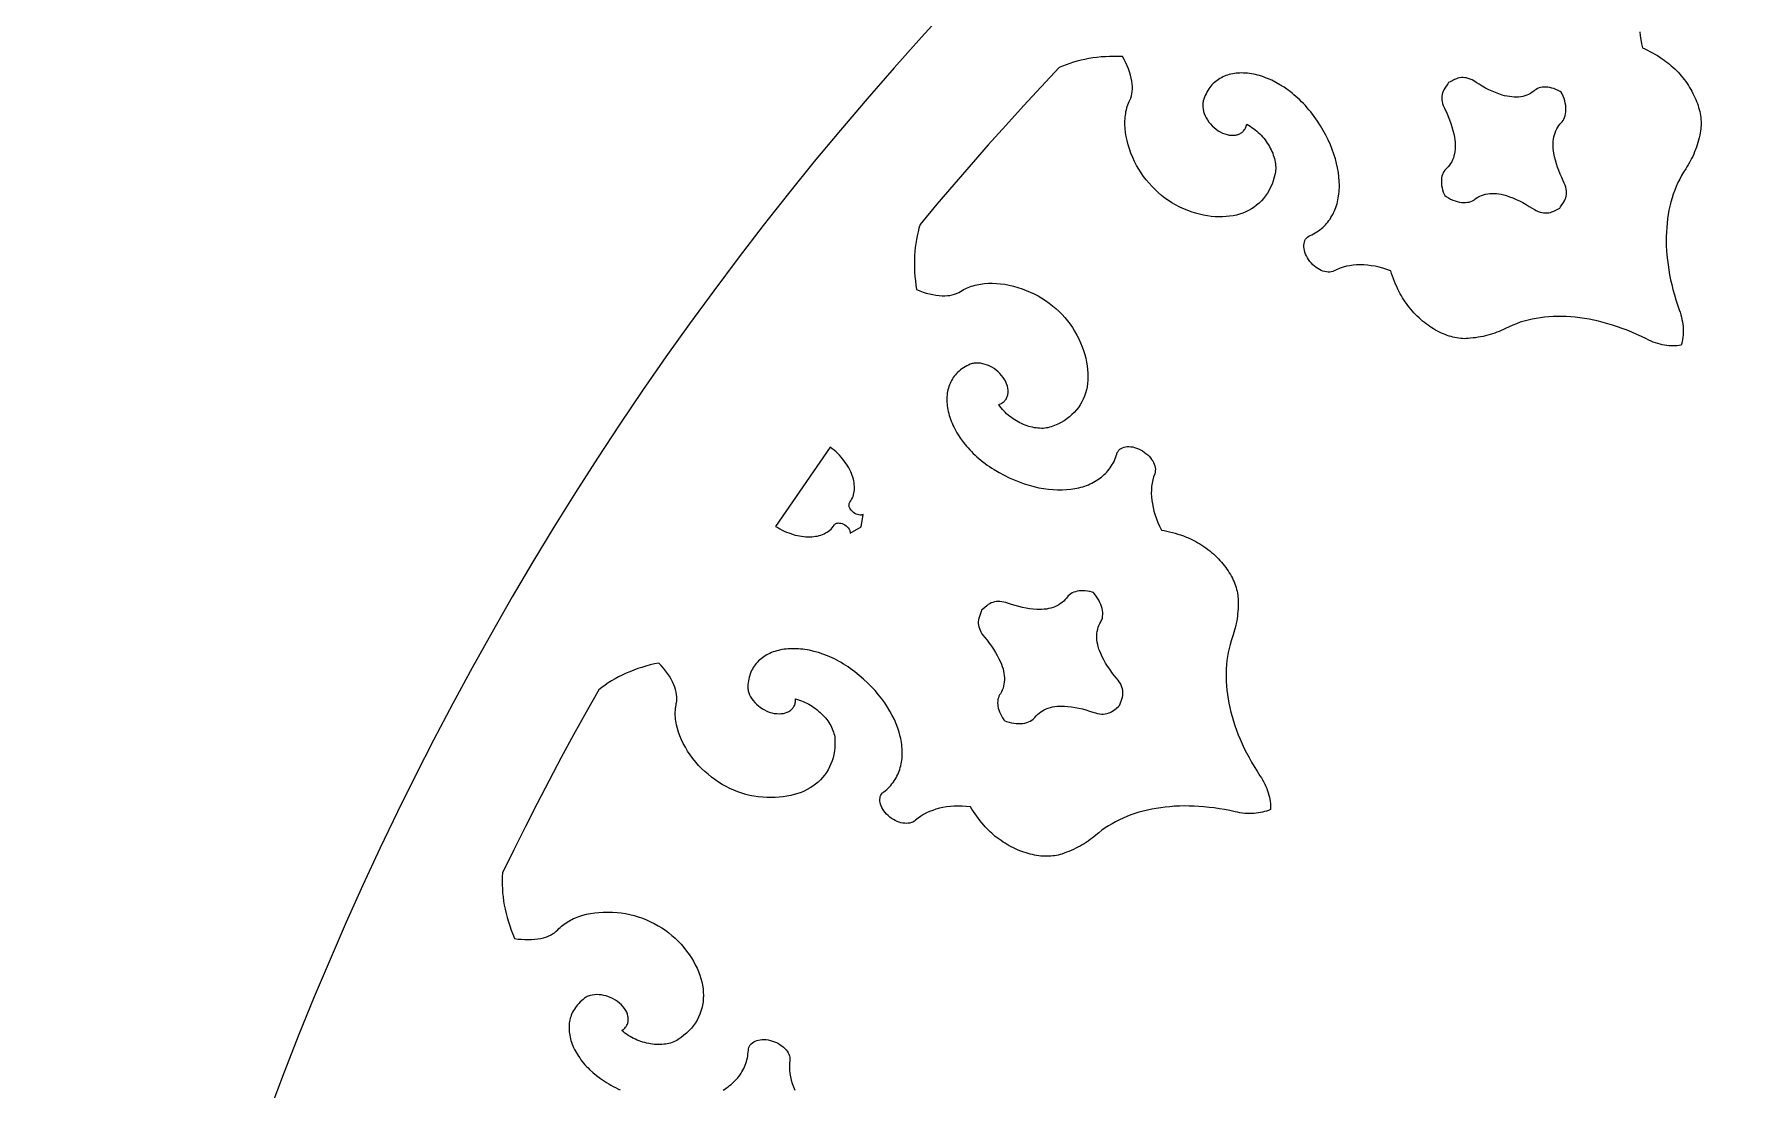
# Model space of a CAD drawing. Extents: x -570 to 570, y -570 to 570.
# Drawn here: x -440.5 to -216, y 155 to 293.7 of the extents above; entities that cross this region are included whole.
import ezdxf

# ---------------------------------------------------------------- set-up
doc = ezdxf.new("R2010")
doc.units = 0
doc.header["$MEASUREMENT"] = 0
doc.layers.add('BITMAP_LAYER', color=18, linetype='CONTINUOUS')

msp = doc.modelspace()

# ---------------------------------------------------------------- linework, layer by layer
at = {"layer": 'BITMAP_LAYER'}
for points in [[(0, 570, 0.414214), (-570, 0, 0.414214), (0, -570, 0.414214), (570, 0, 0.414214)], [(-437, 0, 0.414214), (0, -437, 0.414214), (437, 0, 0.414214), (0, 437, 0.414214)]]:
    msp.add_lwpolyline(points, format="xyb", close=True, dxfattribs=at)
for points in [[(-229.55, 294.01), (-229.5, 293.49), (-229.43, 292.97), (-229.33, 292.43), (-229.21, 291.9), (-228.88, 291.75), (-228.55, 291.59), (-228.22, 291.42), (-227.89, 291.24), (-227.57, 291.06), (-227.24, 290.87), (-226.92, 290.67), (-226.6, 290.46), (-226.36, 290.29), (-226.11, 290.11), (-225.88, 289.93), (-225.64, 289.74), (-225.41, 289.54), (-225.19, 289.34), (-224.96, 289.13), (-224.75, 288.91), (-224.52, 288.68), (-224.31, 288.45), (-224.1, 288.21), (-223.9, 287.96), (-223.71, 287.72), (-223.52, 287.47), (-223.34, 287.21), (-223.17, 286.96), (-223.01, 286.7), (-222.85, 286.44), (-222.71, 286.18), (-222.57, 285.91), (-222.43, 285.65), (-222.31, 285.38), (-222.19, 285.11), (-222.09, 284.85), (-221.99, 284.58), (-221.9, 284.31), (-221.82, 284.05), (-221.75, 283.78), (-221.68, 283.51), (-221.63, 283.25), (-221.58, 282.99), (-221.55, 282.73), (-221.52, 282.47), (-221.5, 282.21), (-221.5, 281.96), (-221.5, 281.71), (-221.51, 281.46), (-221.53, 281.21), (-221.56, 280.97), (-221.61, 280.74), (-221.68, 280.41), (-221.75, 280.08), (-221.83, 279.76), (-221.92, 279.45), (-222.02, 279.13), (-222.12, 278.83), (-222.23, 278.52), (-222.35, 278.22), (-222.47, 277.93), (-222.6, 277.64), (-222.74, 277.36), (-222.88, 277.08), (-223.03, 276.81), (-223.18, 276.54), (-223.35, 276.28), (-223.51, 276.02), (-223.8, 275.58), (-224.06, 275.13), (-224.31, 274.66), (-224.54, 274.19), (-224.76, 273.7), (-224.96, 273.2), (-225.15, 272.69), (-225.31, 272.17), (-225.46, 271.64), (-225.6, 271.11), (-225.72, 270.56), (-225.82, 270), (-225.9, 269.44), (-225.97, 268.86), (-226.02, 268.28), (-226.06, 267.69), (-226.08, 267.09), (-226.08, 266.49), (-226.07, 265.88), (-226.04, 265.26), (-225.99, 264.64), (-225.93, 264.01), (-225.84, 263.38), (-225.75, 262.74), (-225.63, 262.09), (-225.5, 261.44), (-225.36, 260.79), (-225.19, 260.13), (-225.01, 259.47), (-224.81, 258.81), (-224.6, 258.14), (-224.37, 257.47), (-224.26, 257.16), (-224.16, 256.84), (-224.08, 256.53), (-224.01, 256.22), (-223.95, 255.91), (-223.9, 255.61), (-223.87, 255.31), (-223.85, 255.01), (-223.84, 254.72), (-223.84, 254.43), (-223.85, 254.15), (-223.88, 253.87), (-223.92, 253.6), (-223.97, 253.34), (-224.03, 253.08), (-224.1, 252.83), (-224.36, 252.78), (-224.63, 252.75), (-224.9, 252.73), (-225.17, 252.73), (-225.45, 252.73), (-225.73, 252.75), (-226.02, 252.79), (-226.31, 252.83), (-226.6, 252.89), (-226.89, 252.96), (-227.19, 253.05), (-227.48, 253.14), (-227.78, 253.25), (-228.08, 253.37), (-228.38, 253.5), (-228.68, 253.65), (-229.32, 253.96), (-229.96, 254.25), (-230.59, 254.53), (-231.23, 254.79), (-231.86, 255.03), (-232.49, 255.25), (-233.12, 255.46), (-233.74, 255.65), (-234.37, 255.83), (-234.99, 255.98), (-235.61, 256.12), (-236.22, 256.24), (-236.83, 256.35), (-237.43, 256.44), (-238.03, 256.51), (-238.63, 256.56), (-239.22, 256.6), (-239.8, 256.61), (-240.38, 256.61), (-240.95, 256.6), (-241.51, 256.56), (-242.07, 256.51), (-242.62, 256.44), (-243.17, 256.36), (-243.7, 256.25), (-244.23, 256.13), (-244.75, 255.99), (-245.26, 255.84), (-245.76, 255.66), (-246.25, 255.47), (-246.73, 255.26), (-247.2, 255.03), (-247.48, 254.9), (-247.76, 254.77), (-248.04, 254.65), (-248.33, 254.53), (-248.62, 254.43), (-248.92, 254.33), (-249.22, 254.23), (-249.53, 254.15), (-249.84, 254.07), (-250.15, 253.99), (-250.47, 253.93), (-250.79, 253.87), (-251.12, 253.82), (-251.45, 253.78), (-251.78, 253.74), (-252.11, 253.71), (-252.35, 253.7), (-252.6, 253.69), (-252.84, 253.7), (-253.09, 253.72), (-253.34, 253.75), (-253.59, 253.79), (-253.84, 253.83), (-254.1, 253.89), (-254.35, 253.96), (-254.61, 254.04), (-254.86, 254.12), (-255.12, 254.22), (-255.37, 254.32), (-255.63, 254.43), (-255.88, 254.55), (-256.14, 254.68), (-256.39, 254.82), (-256.64, 254.97), (-256.89, 255.12), (-257.14, 255.29), (-257.38, 255.46), (-257.62, 255.63), (-257.86, 255.82), (-258.1, 256.01), (-258.33, 256.21), (-258.56, 256.42), (-258.79, 256.64), (-259.01, 256.86), (-259.23, 257.09), (-259.44, 257.32), (-259.65, 257.56), (-259.85, 257.81), (-260.04, 258.05), (-260.22, 258.3), (-260.4, 258.55), (-260.56, 258.8), (-260.72, 259.06), (-260.88, 259.32), (-261.02, 259.58), (-261.16, 259.84), (-261.33, 260.18), (-261.49, 260.53), (-261.64, 260.87), (-261.79, 261.22), (-261.92, 261.56), (-262.05, 261.91), (-262.17, 262.25), (-262.28, 262.6), (-262.8, 262.79), (-263.31, 262.95), (-263.82, 263.08), (-264.33, 263.2), (-264.83, 263.28), (-265.32, 263.34), (-265.81, 263.38), (-266.29, 263.39), (-266.76, 263.38), (-267.21, 263.34), (-267.66, 263.28), (-268.1, 263.2), (-268.52, 263.09), (-268.93, 262.95), (-269.33, 262.79), (-269.72, 262.6), (-269.9, 262.52), (-270.1, 262.47), (-270.3, 262.44), (-270.52, 262.44), (-270.74, 262.46), (-270.96, 262.5), (-271.19, 262.57), (-271.42, 262.66), (-271.65, 262.77), (-271.87, 262.9), (-272.09, 263.05), (-272.31, 263.22), (-272.52, 263.41), (-272.71, 263.61), (-272.9, 263.83), (-273.07, 264.07), (-273.23, 264.31), (-273.36, 264.56), (-273.47, 264.8), (-273.56, 265.05), (-273.63, 265.29), (-273.67, 265.53), (-273.69, 265.75), (-273.69, 265.97), (-273.66, 266.18), (-273.62, 266.38), (-273.55, 266.57), (-273.46, 266.74), (-273.35, 266.89), (-273.21, 267.02), (-273.06, 267.14), (-272.97, 267.19), (-272.88, 267.23), (-272.65, 267.34), (-272.42, 267.46), (-272.2, 267.58), (-271.98, 267.71), (-271.78, 267.85), (-271.58, 267.99), (-271.39, 268.15), (-271.2, 268.31), (-271.03, 268.47), (-270.86, 268.64), (-270.7, 268.82), (-270.54, 269.01), (-270.4, 269.2), (-270.26, 269.4), (-270.13, 269.6), (-270, 269.81), (-269.89, 270.02), (-269.78, 270.24), (-269.68, 270.47), (-269.58, 270.7), (-269.49, 270.93), (-269.41, 271.17), (-269.34, 271.41), (-269.28, 271.66), (-269.22, 271.92), (-269.17, 272.17), (-269.13, 272.43), (-269.09, 272.7), (-269.07, 272.97), (-269.05, 273.24), (-269.03, 273.51), (-269.03, 273.79), (-269.04, 274.36), (-269.08, 274.93), (-269.15, 275.52), (-269.26, 276.11), (-269.39, 276.72), (-269.55, 277.32), (-269.74, 277.94), (-269.96, 278.55), (-270.21, 279.17), (-270.49, 279.79), (-270.8, 280.41), (-271.14, 281.03), (-271.51, 281.65), (-271.91, 282.26), (-272.34, 282.87), (-272.8, 283.47), (-273.03, 283.75), (-273.26, 284.03), (-273.5, 284.3), (-273.74, 284.56), (-273.99, 284.81), (-274.24, 285.05), (-274.49, 285.29), (-274.74, 285.52), (-275, 285.74), (-275.25, 285.95), (-275.51, 286.15), (-275.78, 286.35), (-276.3, 286.72), (-276.84, 287.05), (-277.38, 287.36), (-277.92, 287.63), (-278.46, 287.86), (-278.73, 287.97), (-278.99, 288.07), (-279.26, 288.16), (-279.53, 288.24), (-279.8, 288.31), (-280.06, 288.37), (-280.32, 288.43), (-280.58, 288.48), (-280.84, 288.52), (-281.1, 288.55), (-281.35, 288.57), (-281.61, 288.58), (-281.85, 288.59), (-282.1, 288.58), (-282.34, 288.57), (-282.58, 288.55), (-282.82, 288.52), (-283.05, 288.48), (-283.28, 288.44), (-283.5, 288.38), (-283.72, 288.32), (-283.93, 288.24), (-284.14, 288.16), (-284.35, 288.07), (-284.54, 287.97), (-284.74, 287.86), (-284.92, 287.75), (-285.11, 287.62), (-285.28, 287.49), (-285.45, 287.34), (-285.61, 287.19), (-285.77, 287.03), (-285.92, 286.86), (-286.06, 286.68), (-286.19, 286.49), (-286.32, 286.29), (-286.44, 286.09), (-286.55, 285.87), (-286.65, 285.65), (-286.75, 285.41), (-286.83, 285.17), (-286.91, 284.92), (-286.94, 284.79), (-286.97, 284.66), (-286.98, 284.53), (-286.99, 284.39), (-286.98, 284.12), (-286.94, 283.84), (-286.88, 283.55), (-286.79, 283.26), (-286.67, 282.98), (-286.53, 282.7), (-286.36, 282.42), (-286.18, 282.15), (-285.97, 281.89), (-285.74, 281.65), (-285.5, 281.42), (-285.24, 281.21), (-284.97, 281.01), (-284.68, 280.84), (-284.37, 280.69), (-284.07, 280.58), (-283.78, 280.49), (-283.49, 280.43), (-283.21, 280.4), (-282.94, 280.4), (-282.68, 280.42), (-282.56, 280.45), (-282.44, 280.48), (-282.33, 280.52), (-282.22, 280.56), (-282.11, 280.61), (-282.01, 280.67), (-281.91, 280.73), (-281.82, 280.8), (-281.73, 280.88), (-281.65, 280.96), (-281.57, 281.05), (-281.5, 281.15), (-281.43, 281.25), (-281.37, 281.36), (-281.32, 281.48), (-281.27, 281.6), (-281.23, 281.72), (-281.2, 281.86), (-280.97, 281.73), (-280.74, 281.59), (-280.52, 281.44), (-280.31, 281.29), (-280.1, 281.12), (-279.89, 280.95), (-279.69, 280.78), (-279.5, 280.59), (-279.32, 280.4), (-279.14, 280.21), (-278.97, 280.01), (-278.8, 279.8), (-278.65, 279.59), (-278.5, 279.38), (-278.36, 279.16), (-278.23, 278.94), (-278.11, 278.72), (-277.99, 278.49), (-277.89, 278.26), (-277.79, 278.04), (-277.71, 277.81), (-277.63, 277.58), (-277.56, 277.35), (-277.51, 277.12), (-277.46, 276.89), (-277.43, 276.67), (-277.41, 276.44), (-277.4, 276.22), (-277.4, 276), (-277.41, 275.79), (-277.43, 275.57), (-277.47, 275.37), (-277.59, 274.89), (-277.72, 274.44), (-277.88, 274), (-278.06, 273.58), (-278.27, 273.19), (-278.49, 272.81), (-278.73, 272.45), (-279, 272.12), (-279.28, 271.8), (-279.58, 271.51), (-279.9, 271.23), (-280.23, 270.98), (-280.58, 270.75), (-280.95, 270.54), (-281.33, 270.36), (-281.73, 270.19), (-282.14, 270.05), (-282.56, 269.93), (-283, 269.84), (-283.45, 269.77), (-283.91, 269.72), (-284.39, 269.69), (-284.87, 269.69), (-285.36, 269.71), (-285.86, 269.76), (-286.38, 269.83), (-286.89, 269.93), (-287.42, 270.05), (-287.95, 270.19), (-288.49, 270.37), (-289.04, 270.56), (-289.59, 270.79), (-290.08, 271.01), (-290.56, 271.26), (-291.03, 271.54), (-291.5, 271.84), (-291.95, 272.16), (-292.39, 272.51), (-292.82, 272.88), (-293.24, 273.27), (-293.64, 273.68), (-294.03, 274.1), (-294.4, 274.54), (-294.75, 275), (-295.07, 275.47), (-295.38, 275.95), (-295.67, 276.44), (-295.93, 276.95), (-296.19, 277.5), (-296.42, 278.06), (-296.62, 278.61), (-296.79, 279.16), (-296.93, 279.7), (-297.04, 280.24), (-297.13, 280.77), (-297.18, 281.3), (-297.21, 281.81), (-297.21, 282.31), (-297.19, 282.56), (-297.17, 282.8), (-297.15, 283.04), (-297.11, 283.28), (-297.07, 283.51), (-297.02, 283.74), (-296.96, 283.97), (-296.9, 284.19), (-296.83, 284.41), (-296.75, 284.62), (-296.66, 284.83), (-296.57, 285.03), (-296.45, 285.3), (-296.36, 285.57), (-296.29, 285.87), (-296.25, 286.17), (-296.22, 286.49), (-296.22, 286.82), (-296.24, 287.16), (-296.29, 287.5), (-296.37, 287.9), (-296.47, 288.31), (-296.59, 288.72), (-296.73, 289.12), (-296.9, 289.53), (-297.08, 289.94), (-297.29, 290.34), (-297.51, 290.74), (-298.09, 290.76), (-298.66, 290.77), (-299.23, 290.75), (-299.78, 290.73), (-300.34, 290.69), (-300.88, 290.63), (-301.41, 290.56), (-301.94, 290.48), (-302.46, 290.38), (-302.97, 290.26), (-303.48, 290.14), (-303.97, 290), (-304.46, 289.84), (-304.94, 289.67), (-305.41, 289.49), (-305.87, 289.29), (-308.22, 286.78), (-310.55, 284.26), (-312.87, 281.71), (-315.16, 279.15), (-317.43, 276.56), (-319.68, 273.96), (-321.92, 271.34), (-324.13, 268.7), (-324.27, 268.21), (-324.4, 267.72), (-324.51, 267.22), (-324.61, 266.71), (-324.7, 266.2), (-324.76, 265.68), (-324.82, 265.15), (-324.85, 264.62), (-324.88, 264.08), (-324.88, 263.53), (-324.87, 262.98), (-324.85, 262.43), (-324.81, 261.87), (-324.75, 261.3), (-324.68, 260.73), (-324.59, 260.15), (-324.16, 259.98), (-323.74, 259.82), (-323.31, 259.69), (-322.89, 259.57), (-322.46, 259.48), (-322.05, 259.41), (-321.63, 259.36), (-321.22, 259.33), (-320.87, 259.32), (-320.54, 259.34), (-320.21, 259.38), (-319.9, 259.44), (-319.6, 259.53), (-319.32, 259.63), (-319.05, 259.75), (-318.8, 259.9), (-318.61, 260.02), (-318.42, 260.13), (-318.21, 260.23), (-318.01, 260.33), (-317.8, 260.42), (-317.58, 260.51), (-317.36, 260.58), (-317.13, 260.65), (-316.9, 260.72), (-316.66, 260.77), (-316.42, 260.82), (-316.18, 260.86), (-315.68, 260.93), (-315.17, 260.96), (-314.64, 260.97), (-314.1, 260.95), (-313.56, 260.9), (-313, 260.83), (-312.43, 260.72), (-311.86, 260.59), (-311.28, 260.43), (-310.7, 260.24), (-310.17, 260.04), (-309.64, 259.82), (-309.13, 259.57), (-308.62, 259.3), (-308.13, 259.01), (-307.64, 258.7), (-307.18, 258.37), (-306.72, 258.02), (-306.29, 257.65), (-305.87, 257.27), (-305.47, 256.87), (-305.1, 256.46), (-304.74, 256.03), (-304.41, 255.59), (-304.1, 255.15), (-303.82, 254.69), (-303.53, 254.17), (-303.27, 253.65), (-303.03, 253.14), (-302.83, 252.63), (-302.64, 252.12), (-302.48, 251.61), (-302.35, 251.12), (-302.24, 250.62), (-302.16, 250.14), (-302.11, 249.66), (-302.07, 249.18), (-302.07, 248.72), (-302.08, 248.26), (-302.13, 247.82), (-302.19, 247.38), (-302.28, 246.96), (-302.4, 246.54), (-302.54, 246.14), (-302.7, 245.75), (-302.89, 245.38), (-303.1, 245.01), (-303.33, 244.66), (-303.59, 244.33), (-303.87, 244.01), (-304.17, 243.71), (-304.49, 243.43), (-304.84, 243.16), (-305.21, 242.91), (-305.6, 242.68), (-306.01, 242.47), (-306.45, 242.28), (-306.91, 242.11), (-307.11, 242.05), (-307.32, 242), (-307.53, 241.96), (-307.75, 241.93), (-307.97, 241.91), (-308.19, 241.91), (-308.42, 241.92), (-308.65, 241.93), (-308.89, 241.96), (-309.12, 242), (-309.36, 242.05), (-309.6, 242.1), (-309.83, 242.17), (-310.07, 242.25), (-310.31, 242.33), (-310.54, 242.43), (-310.78, 242.53), (-311.01, 242.65), (-311.24, 242.77), (-311.47, 242.9), (-311.69, 243.03), (-311.91, 243.18), (-312.13, 243.33), (-312.34, 243.49), (-312.55, 243.66), (-312.75, 243.84), (-312.94, 244.02), (-313.13, 244.21), (-313.31, 244.41), (-313.48, 244.61), (-313.64, 244.82), (-313.8, 245.03), (-313.67, 245.08), (-313.55, 245.13), (-313.44, 245.19), (-313.33, 245.26), (-313.23, 245.33), (-313.13, 245.41), (-313.05, 245.49), (-312.97, 245.58), (-312.89, 245.67), (-312.83, 245.76), (-312.77, 245.87), (-312.72, 245.97), (-312.67, 246.08), (-312.63, 246.19), (-312.6, 246.31), (-312.58, 246.43), (-312.56, 246.55), (-312.56, 246.67), (-312.56, 246.93), (-312.59, 247.2), (-312.66, 247.47), (-312.75, 247.75), (-312.87, 248.03), (-313.03, 248.32), (-313.21, 248.6), (-313.42, 248.87), (-313.64, 249.12), (-313.88, 249.35), (-314.14, 249.56), (-314.41, 249.76), (-314.69, 249.93), (-314.98, 250.08), (-315.27, 250.21), (-315.57, 250.32), (-315.87, 250.4), (-316.17, 250.46), (-316.46, 250.49), (-316.74, 250.49), (-317.02, 250.47), (-317.15, 250.44), (-317.28, 250.41), (-317.4, 250.37), (-317.53, 250.33), (-317.77, 250.22), (-318, 250.11), (-318.22, 249.98), (-318.43, 249.86), (-318.63, 249.72), (-318.82, 249.58), (-319, 249.43), (-319.17, 249.27), (-319.33, 249.11), (-319.48, 248.94), (-319.63, 248.77), (-319.76, 248.59), (-319.88, 248.4), (-319.99, 248.21), (-320.09, 248.01), (-320.19, 247.81), (-320.27, 247.61), (-320.35, 247.4), (-320.41, 247.19), (-320.47, 246.97), (-320.51, 246.75), (-320.55, 246.52), (-320.58, 246.3), (-320.6, 246.06), (-320.61, 245.83), (-320.61, 245.59), (-320.6, 245.35), (-320.58, 245.11), (-320.56, 244.87), (-320.52, 244.62), (-320.48, 244.37), (-320.43, 244.12), (-320.37, 243.87), (-320.3, 243.62), (-320.22, 243.36), (-320.13, 243.11), (-320.03, 242.85), (-319.93, 242.6), (-319.82, 242.34), (-319.7, 242.09), (-319.57, 241.83), (-319.43, 241.58), (-319.28, 241.33), (-319.13, 241.07), (-318.8, 240.57), (-318.43, 240.07), (-318.03, 239.58), (-317.82, 239.34), (-317.61, 239.1), (-317.38, 238.86), (-317.14, 238.63), (-316.9, 238.4), (-316.65, 238.17), (-316.4, 237.95), (-316.13, 237.73), (-315.86, 237.51), (-315.58, 237.3), (-315.29, 237.09), (-315, 236.89), (-314.7, 236.69), (-314.39, 236.49), (-313.74, 236.11), (-313.08, 235.76), (-312.42, 235.43), (-311.77, 235.14), (-311.11, 234.88), (-310.46, 234.64), (-309.81, 234.44), (-309.16, 234.27), (-308.53, 234.12), (-307.89, 234.01), (-307.27, 233.92), (-306.66, 233.86), (-306.05, 233.83), (-305.46, 233.83), (-304.89, 233.86), (-304.32, 233.92), (-304.05, 233.95), (-303.78, 234), (-303.51, 234.05), (-303.25, 234.11), (-302.99, 234.18), (-302.74, 234.25), (-302.49, 234.33), (-302.24, 234.42), (-302, 234.51), (-301.77, 234.62), (-301.54, 234.72), (-301.32, 234.84), (-301.1, 234.96), (-300.89, 235.09), (-300.69, 235.22), (-300.49, 235.36), (-300.3, 235.51), (-300.11, 235.67), (-299.93, 235.83), (-299.76, 236), (-299.59, 236.17), (-299.44, 236.35), (-299.29, 236.54), (-299.14, 236.74), (-299.01, 236.94), (-298.88, 237.15), (-298.76, 237.36), (-298.64, 237.58), (-298.54, 237.81), (-298.44, 238.04), (-298.36, 238.29), (-298.28, 238.53), (-298.21, 238.72), (-298.11, 238.89), (-297.99, 239.03), (-297.86, 239.16), (-297.7, 239.27), (-297.52, 239.36), (-297.33, 239.43), (-297.13, 239.48), (-296.91, 239.51), (-296.68, 239.52), (-296.44, 239.5), (-296.19, 239.47), (-295.94, 239.41), (-295.68, 239.33), (-295.42, 239.23), (-295.16, 239.11), (-294.9, 238.96), (-294.66, 238.8), (-294.44, 238.63), (-294.22, 238.45), (-294.03, 238.25), (-293.86, 238.05), (-293.7, 237.84), (-293.56, 237.63), (-293.45, 237.41), (-293.35, 237.2), (-293.28, 236.98), (-293.23, 236.76), (-293.21, 236.55), (-293.22, 236.34), (-293.24, 236.14), (-293.3, 235.95), (-293.44, 235.54), (-293.55, 235.13), (-293.64, 234.71), (-293.7, 234.27), (-293.73, 233.83), (-293.74, 233.37), (-293.72, 232.91), (-293.67, 232.45), (-293.6, 231.98), (-293.51, 231.5), (-293.39, 231.02), (-293.24, 230.53), (-293.07, 230.04), (-292.87, 229.55), (-292.65, 229.06), (-292.4, 228.56), (-292.05, 228.49), (-291.69, 228.42), (-291.33, 228.34), (-290.97, 228.24), (-290.61, 228.14), (-290.25, 228.03), (-289.89, 227.91), (-289.53, 227.79), (-289.25, 227.68), (-288.97, 227.57), (-288.7, 227.45), (-288.42, 227.32), (-288.15, 227.18), (-287.88, 227.04), (-287.62, 226.89), (-287.36, 226.73), (-287.09, 226.56), (-286.82, 226.38), (-286.56, 226.2), (-286.31, 226.01), (-286.06, 225.82), (-285.82, 225.62), (-285.59, 225.42), (-285.36, 225.21), (-285.14, 225), (-284.93, 224.78), (-284.72, 224.56), (-284.52, 224.34), (-284.33, 224.11), (-284.15, 223.89), (-283.97, 223.65), (-283.8, 223.42), (-283.64, 223.18), (-283.49, 222.95), (-283.35, 222.71), (-283.22, 222.47), (-283.09, 222.22), (-282.97, 221.98), (-282.87, 221.74), (-282.77, 221.49), (-282.68, 221.25), (-282.6, 221), (-282.54, 220.76), (-282.48, 220.51), (-282.43, 220.27), (-282.39, 220.03), (-282.37, 219.79), (-282.35, 219.55), (-282.34, 219.21), (-282.34, 218.87), (-282.34, 218.54), (-282.35, 218.21), (-282.37, 217.89), (-282.4, 217.57), (-282.43, 217.25), (-282.47, 216.93), (-282.52, 216.61), (-282.58, 216.3), (-282.64, 216), (-282.71, 215.69), (-282.79, 215.39), (-282.88, 215.09), (-282.97, 214.8), (-283.07, 214.51), (-283.24, 214.01), (-283.39, 213.51), (-283.52, 213), (-283.64, 212.48), (-283.73, 211.96), (-283.81, 211.43), (-283.86, 210.89), (-283.9, 210.34), (-283.92, 209.79), (-283.92, 209.24), (-283.91, 208.68), (-283.87, 208.11), (-283.82, 207.54), (-283.75, 206.97), (-283.66, 206.39), (-283.55, 205.81), (-283.43, 205.23), (-283.29, 204.64), (-283.13, 204.05), (-282.95, 203.46), (-282.76, 202.87), (-282.54, 202.27), (-282.31, 201.67), (-282.06, 201.08), (-281.8, 200.48), (-281.52, 199.88), (-281.22, 199.28), (-280.9, 198.68), (-280.57, 198.08), (-280.22, 197.49), (-279.85, 196.89), (-279.46, 196.29), (-279.28, 196.01), (-279.12, 195.73), (-278.96, 195.45), (-278.82, 195.16), (-278.69, 194.88), (-278.57, 194.6), (-278.46, 194.31), (-278.37, 194.03), (-278.29, 193.75), (-278.22, 193.47), (-278.17, 193.19), (-278.13, 192.92), (-278.1, 192.65), (-278.09, 192.38), (-278.08, 192.11), (-278.1, 191.85), (-278.34, 191.74), (-278.59, 191.65), (-278.85, 191.57), (-279.11, 191.5), (-279.38, 191.44), (-279.66, 191.39), (-279.95, 191.35), (-280.24, 191.33), (-280.53, 191.31), (-280.84, 191.31), (-281.14, 191.32), (-281.46, 191.34), (-281.77, 191.38), (-282.09, 191.42), (-282.41, 191.48), (-282.74, 191.55), (-283.43, 191.7), (-284.12, 191.83), (-284.8, 191.95), (-285.48, 192.05), (-286.15, 192.13), (-286.82, 192.2), (-287.48, 192.25), (-288.13, 192.28), (-288.78, 192.3), (-289.42, 192.31), (-290.05, 192.29), (-290.68, 192.27), (-291.29, 192.22), (-291.9, 192.16), (-292.5, 192.09), (-293.09, 192), (-293.67, 191.89), (-294.24, 191.77), (-294.8, 191.63), (-295.36, 191.48), (-295.9, 191.31), (-296.43, 191.13), (-296.94, 190.93), (-297.45, 190.72), (-297.94, 190.49), (-298.43, 190.24), (-298.9, 189.98), (-299.35, 189.71), (-299.8, 189.42), (-300.23, 189.12), (-300.65, 188.8), (-301.05, 188.46), (-301.29, 188.27), (-301.53, 188.08), (-301.77, 187.89), (-302.03, 187.71), (-302.29, 187.53), (-302.55, 187.36), (-302.82, 187.2), (-303.1, 187.04), (-303.38, 186.89), (-303.67, 186.75), (-303.96, 186.61), (-304.26, 186.47), (-304.56, 186.35), (-304.87, 186.23), (-305.19, 186.11), (-305.5, 186), (-305.73, 185.93), (-305.97, 185.87), (-306.21, 185.82), (-306.45, 185.78), (-306.7, 185.75), (-306.96, 185.72), (-307.21, 185.71), (-307.47, 185.7), (-307.74, 185.71), (-308, 185.72), (-308.27, 185.74), (-308.54, 185.78), (-308.81, 185.81), (-309.09, 185.86), (-309.36, 185.92), (-309.64, 185.99), (-309.92, 186.06), (-310.2, 186.14), (-310.48, 186.23), (-310.76, 186.33), (-311.04, 186.44), (-311.31, 186.55), (-311.59, 186.68), (-311.87, 186.81), (-312.14, 186.95), (-312.41, 187.09), (-312.69, 187.25), (-312.95, 187.41), (-313.22, 187.58), (-313.48, 187.76), (-313.74, 187.94), (-314, 188.13), (-314.24, 188.32), (-314.47, 188.52), (-314.7, 188.72), (-314.93, 188.92), (-315.14, 189.13), (-315.35, 189.35), (-315.56, 189.57), (-315.75, 189.79), (-316, 190.08), (-316.24, 190.38), (-316.47, 190.68), (-316.69, 190.98), (-316.91, 191.28), (-317.11, 191.59), (-317.31, 191.89), (-317.5, 192.2), (-318.05, 192.26), (-318.59, 192.29), (-319.12, 192.3), (-319.64, 192.29), (-320.14, 192.25), (-320.64, 192.2), (-321.12, 192.12), (-321.58, 192.01), (-322.04, 191.89), (-322.47, 191.74), (-322.89, 191.58), (-323.3, 191.39), (-323.68, 191.18), (-324.05, 190.95), (-324.4, 190.7), (-324.72, 190.43), (-324.88, 190.3), (-325.06, 190.2), (-325.25, 190.13), (-325.46, 190.07), (-325.68, 190.04), (-325.91, 190.03), (-326.15, 190.04), (-326.39, 190.07), (-326.64, 190.12), (-326.89, 190.2), (-327.14, 190.29), (-327.39, 190.4), (-327.63, 190.53), (-327.87, 190.68), (-328.11, 190.85), (-328.33, 191.04), (-328.54, 191.24), (-328.73, 191.45), (-328.9, 191.66), (-329.04, 191.88), (-329.16, 192.1), (-329.26, 192.32), (-329.33, 192.53), (-329.38, 192.75), (-329.41, 192.96), (-329.41, 193.16), (-329.39, 193.36), (-329.35, 193.54), (-329.27, 193.72), (-329.18, 193.88), (-329.05, 194.03), (-328.98, 194.1), (-328.9, 194.16), (-328.7, 194.32), (-328.51, 194.49), (-328.32, 194.66), (-328.15, 194.84), (-327.98, 195.02), (-327.82, 195.21), (-327.67, 195.41), (-327.53, 195.61), (-327.4, 195.81), (-327.28, 196.02), (-327.17, 196.23), (-327.06, 196.45), (-326.96, 196.67), (-326.88, 196.89), (-326.8, 197.12), (-326.73, 197.35), (-326.66, 197.59), (-326.61, 197.83), (-326.57, 198.07), (-326.53, 198.32), (-326.5, 198.56), (-326.48, 198.82), (-326.47, 199.07), (-326.47, 199.33), (-326.47, 199.59), (-326.48, 199.85), (-326.51, 200.11), (-326.53, 200.38), (-326.57, 200.64), (-326.62, 200.91), (-326.67, 201.18), (-326.73, 201.45), (-326.88, 202), (-327.06, 202.55), (-327.27, 203.1), (-327.51, 203.65), (-327.78, 204.21), (-328.08, 204.76), (-328.41, 205.31), (-328.78, 205.85), (-329.17, 206.39), (-329.59, 206.93), (-330.04, 207.46), (-330.52, 207.98), (-331.02, 208.49), (-331.56, 208.99), (-332.12, 209.47), (-332.71, 209.95), (-333, 210.17), (-333.3, 210.38), (-333.59, 210.58), (-333.89, 210.78), (-334.19, 210.96), (-334.48, 211.14), (-334.78, 211.31), (-335.08, 211.47), (-335.39, 211.62), (-335.69, 211.77), (-335.99, 211.9), (-336.29, 212.03), (-336.89, 212.26), (-337.49, 212.46), (-338.09, 212.62), (-338.67, 212.76), (-339.25, 212.86), (-339.54, 212.9), (-339.83, 212.93), (-340.11, 212.95), (-340.39, 212.96), (-340.66, 212.97), (-340.93, 212.97), (-341.2, 212.96), (-341.47, 212.95), (-341.73, 212.92), (-341.98, 212.89), (-342.24, 212.85), (-342.48, 212.8), (-342.73, 212.75), (-342.96, 212.69), (-343.2, 212.62), (-343.42, 212.54), (-343.65, 212.45), (-343.86, 212.36), (-344.07, 212.26), (-344.28, 212.15), (-344.47, 212.04), (-344.66, 211.92), (-344.85, 211.79), (-345.02, 211.65), (-345.19, 211.51), (-345.35, 211.36), (-345.51, 211.2), (-345.65, 211.03), (-345.79, 210.86), (-345.92, 210.68), (-346.04, 210.49), (-346.16, 210.3), (-346.26, 210.1), (-346.35, 209.89), (-346.44, 209.67), (-346.52, 209.45), (-346.58, 209.22), (-346.64, 208.99), (-346.68, 208.75), (-346.72, 208.5), (-346.75, 208.24), (-346.76, 207.98), (-346.76, 207.85), (-346.75, 207.71), (-346.73, 207.58), (-346.71, 207.45), (-346.64, 207.18), (-346.53, 206.92), (-346.4, 206.66), (-346.24, 206.4), (-346.06, 206.15), (-345.85, 205.91), (-345.63, 205.68), (-345.38, 205.47), (-345.12, 205.27), (-344.84, 205.08), (-344.55, 204.92), (-344.25, 204.77), (-343.94, 204.65), (-343.62, 204.56), (-343.29, 204.48), (-342.96, 204.44), (-342.66, 204.42), (-342.36, 204.44), (-342.08, 204.47), (-341.82, 204.54), (-341.58, 204.62), (-341.47, 204.68), (-341.36, 204.74), (-341.25, 204.8), (-341.16, 204.87), (-341.07, 204.94), (-340.98, 205.02), (-340.9, 205.11), (-340.83, 205.2), (-340.76, 205.3), (-340.7, 205.4), (-340.65, 205.5), (-340.6, 205.61), (-340.56, 205.73), (-340.53, 205.85), (-340.51, 205.97), (-340.49, 206.1), (-340.48, 206.23), (-340.48, 206.37), (-340.23, 206.3), (-339.98, 206.22), (-339.73, 206.13), (-339.48, 206.03), (-339.24, 205.92), (-339, 205.81), (-338.76, 205.68), (-338.53, 205.55), (-338.31, 205.41), (-338.09, 205.26), (-337.87, 205.11), (-337.66, 204.95), (-337.46, 204.78), (-337.27, 204.61), (-337.08, 204.43), (-336.9, 204.25), (-336.73, 204.06), (-336.56, 203.87), (-336.4, 203.68), (-336.26, 203.48), (-336.12, 203.28), (-335.99, 203.07), (-335.87, 202.87), (-335.76, 202.66), (-335.67, 202.45), (-335.58, 202.24), (-335.5, 202.02), (-335.44, 201.81), (-335.39, 201.6), (-335.35, 201.38), (-335.32, 201.17), (-335.31, 200.96), (-335.31, 200.47), (-335.33, 200), (-335.38, 199.54), (-335.46, 199.09), (-335.56, 198.65), (-335.68, 198.24), (-335.84, 197.83), (-336.01, 197.44), (-336.21, 197.07), (-336.43, 196.71), (-336.67, 196.37), (-336.94, 196.04), (-337.22, 195.74), (-337.53, 195.45), (-337.86, 195.17), (-338.2, 194.92), (-338.57, 194.68), (-338.95, 194.47), (-339.35, 194.27), (-339.77, 194.09), (-340.21, 193.93), (-340.66, 193.8), (-341.13, 193.68), (-341.62, 193.58), (-342.12, 193.51), (-342.63, 193.45), (-343.16, 193.42), (-343.7, 193.42), (-344.25, 193.43), (-344.81, 193.47), (-345.39, 193.53), (-345.98, 193.61), (-346.51, 193.71), (-347.03, 193.84), (-347.56, 194), (-348.08, 194.18), (-348.6, 194.39), (-349.11, 194.62), (-349.62, 194.87), (-350.12, 195.15), (-350.6, 195.45), (-351.08, 195.77), (-351.54, 196.11), (-351.99, 196.47), (-352.42, 196.85), (-352.84, 197.24), (-353.23, 197.65), (-353.61, 198.08), (-353.99, 198.56), (-354.34, 199.04), (-354.67, 199.53), (-354.97, 200.02), (-355.24, 200.51), (-355.48, 201.01), (-355.69, 201.51), (-355.87, 202), (-356.02, 202.49), (-356.13, 202.98), (-356.18, 203.23), (-356.22, 203.47), (-356.25, 203.71), (-356.27, 203.95), (-356.29, 204.18), (-356.29, 204.42), (-356.29, 204.65), (-356.28, 204.88), (-356.27, 205.11), (-356.24, 205.33), (-356.2, 205.56), (-356.16, 205.77), (-356.11, 206.06), (-356.09, 206.35), (-356.09, 206.65), (-356.12, 206.96), (-356.18, 207.28), (-356.25, 207.59), (-356.36, 207.92), (-356.48, 208.24), (-356.66, 208.61), (-356.85, 208.98), (-357.07, 209.35), (-357.3, 209.71), (-357.56, 210.07), (-357.84, 210.42), (-358.13, 210.76), (-358.45, 211.09), (-359.03, 210.97), (-359.59, 210.84), (-360.15, 210.69), (-360.69, 210.52), (-361.23, 210.35), (-361.75, 210.16), (-362.27, 209.95), (-362.77, 209.74), (-363.26, 209.51), (-363.74, 209.27), (-364.2, 209.02), (-364.66, 208.75), (-365.1, 208.48), (-365.53, 208.19), (-365.95, 207.89), (-366.35, 207.57), (-368.01, 204.62), (-369.65, 201.65), (-371.27, 198.66), (-372.86, 195.66), (-374.43, 192.64), (-375.98, 189.61), (-377.5, 186.57), (-379, 183.51), (-379.03, 183), (-379.04, 182.48), (-379.04, 181.95), (-379.02, 181.43), (-378.98, 180.9), (-378.92, 180.36), (-378.85, 179.83), (-378.76, 179.29), (-378.65, 178.75), (-378.53, 178.2), (-378.39, 177.66), (-378.23, 177.11), (-378.05, 176.56), (-377.85, 176.01), (-377.64, 175.46), (-377.41, 174.91), (-376.96, 174.84), (-376.51, 174.8), (-376.06, 174.77), (-375.62, 174.76), (-375.19, 174.77), (-374.77, 174.8), (-374.35, 174.85), (-373.95, 174.92), (-373.61, 175), (-373.29, 175.1), (-372.98, 175.21), (-372.69, 175.35), (-372.42, 175.5), (-372.17, 175.67), (-371.94, 175.85), (-371.74, 176.05), (-371.58, 176.21), (-371.42, 176.37), (-371.25, 176.52), (-371.07, 176.66), (-370.88, 176.8), (-370.69, 176.93), (-370.5, 177.06), (-370.29, 177.18), (-370.08, 177.3), (-369.87, 177.41), (-369.65, 177.52), (-369.42, 177.62), (-368.95, 177.8), (-368.46, 177.95), (-367.95, 178.09), (-367.43, 178.2), (-366.88, 178.28), (-366.32, 178.34), (-365.75, 178.38), (-365.16, 178.38), (-364.56, 178.37), (-363.95, 178.32), (-363.39, 178.26), (-362.82, 178.17), (-362.26, 178.05), (-361.71, 177.91), (-361.16, 177.74), (-360.62, 177.56), (-360.08, 177.35), (-359.56, 177.11), (-359.05, 176.86), (-358.55, 176.59), (-358.07, 176.3), (-357.6, 175.99), (-357.16, 175.66), (-356.73, 175.32), (-356.33, 174.96), (-355.94, 174.58), (-355.54, 174.15), (-355.16, 173.71), (-354.81, 173.26), (-354.48, 172.82), (-354.18, 172.37), (-353.91, 171.91), (-353.66, 171.46), (-353.44, 171.01), (-353.24, 170.56), (-353.07, 170.1), (-352.93, 169.65), (-352.81, 169.2), (-352.72, 168.76), (-352.65, 168.31), (-352.62, 167.87), (-352.6, 167.44), (-352.61, 167.01), (-352.65, 166.59), (-352.72, 166.17), (-352.81, 165.76), (-352.92, 165.36), (-353.07, 164.96), (-353.24, 164.58), (-353.43, 164.2), (-353.65, 163.84), (-353.9, 163.48), (-354.17, 163.14), (-354.47, 162.81), (-354.8, 162.49), (-355.15, 162.19), (-355.53, 161.9), (-355.93, 161.63), (-356.11, 161.52), (-356.3, 161.42), (-356.5, 161.33), (-356.7, 161.25), (-356.91, 161.18), (-357.13, 161.13), (-357.35, 161.08), (-357.58, 161.04), (-357.82, 161.01), (-358.05, 160.99), (-358.29, 160.98), (-358.54, 160.98), (-358.79, 160.99), (-359.03, 161), (-359.29, 161.03), (-359.54, 161.07), (-359.79, 161.11), (-360.04, 161.17), (-360.3, 161.23), (-360.55, 161.3), (-360.8, 161.38), (-361.05, 161.47), (-361.29, 161.57), (-361.54, 161.67), (-361.78, 161.79), (-362.01, 161.91), (-362.24, 162.04), (-362.47, 162.18), (-362.69, 162.32), (-362.91, 162.48), (-363.12, 162.64), (-363.32, 162.81), (-363.21, 162.89), (-363.1, 162.97), (-363.01, 163.06), (-362.92, 163.15), (-362.84, 163.24), (-362.76, 163.34), (-362.7, 163.44), (-362.64, 163.54), (-362.59, 163.65), (-362.55, 163.76), (-362.52, 163.87), (-362.49, 163.98), (-362.48, 164.1), (-362.47, 164.22), (-362.47, 164.34), (-362.47, 164.46), (-362.48, 164.58), (-362.51, 164.71), (-362.57, 164.96), (-362.67, 165.21), (-362.79, 165.46), (-362.95, 165.7), (-363.14, 165.95), (-363.36, 166.19), (-363.61, 166.42), (-363.87, 166.63), (-364.14, 166.82), (-364.44, 166.99), (-364.74, 167.13), (-365.05, 167.26), (-365.36, 167.36), (-365.68, 167.44), (-365.99, 167.49), (-366.31, 167.52), (-366.62, 167.53), (-366.92, 167.52), (-367.21, 167.48), (-367.48, 167.41), (-367.75, 167.32), (-367.87, 167.27), (-367.99, 167.21), (-368.1, 167.14), (-368.21, 167.06), (-368.42, 166.9), (-368.61, 166.74), (-368.8, 166.57), (-368.97, 166.39), (-369.13, 166.21), (-369.28, 166.03), (-369.42, 165.84), (-369.55, 165.64), (-369.67, 165.45), (-369.78, 165.25), (-369.87, 165.05), (-369.96, 164.84), (-370.03, 164.63), (-370.09, 164.42), (-370.15, 164.2), (-370.19, 163.99), (-370.22, 163.77), (-370.24, 163.55), (-370.26, 163.32), (-370.26, 163.1), (-370.25, 162.87), (-370.23, 162.65), (-370.21, 162.42), (-370.17, 162.19), (-370.12, 161.96), (-370.07, 161.73), (-370, 161.5), (-369.93, 161.27), (-369.84, 161.04), (-369.75, 160.8), (-369.65, 160.57), (-369.54, 160.34), (-369.42, 160.11), (-369.29, 159.89), (-369.15, 159.66), (-369.01, 159.43), (-368.85, 159.21), (-368.69, 158.99), (-368.52, 158.76), (-368.34, 158.55), (-368.16, 158.33), (-367.96, 158.11), (-367.76, 157.9), (-367.55, 157.69), (-367.11, 157.29), (-366.63, 156.89), (-366.13, 156.51), (-365.87, 156.33), (-365.6, 156.15), (-365.32, 155.97), (-365.04, 155.8), (-364.75, 155.63), (-364.45, 155.47), (-364.15, 155.32), (-363.84, 155.16), (-363.52, 155.02)], [(-350, 155), (-349.78, 155.13), (-349.56, 155.28), (-349.35, 155.43), (-349.15, 155.58), (-348.95, 155.74), (-348.76, 155.9), (-348.58, 156.07), (-348.41, 156.25), (-348.24, 156.43), (-348.08, 156.61), (-347.93, 156.8), (-347.79, 157), (-347.65, 157.2), (-347.53, 157.4), (-347.41, 157.61), (-347.3, 157.83), (-347.2, 158.05), (-347.1, 158.27), (-347.02, 158.5), (-346.95, 158.73), (-346.88, 158.97), (-346.82, 159.21), (-346.78, 159.46), (-346.74, 159.71), (-346.71, 159.96), (-346.69, 160.22), (-346.67, 160.42), (-346.62, 160.6), (-346.54, 160.77), (-346.44, 160.93), (-346.31, 161.08), (-346.16, 161.21), (-345.99, 161.32), (-345.8, 161.42), (-345.6, 161.5), (-345.38, 161.56), (-345.14, 161.6), (-344.89, 161.63), (-344.64, 161.63), (-344.37, 161.62), (-344.09, 161.58), (-343.8, 161.52), (-343.52, 161.44), (-343.25, 161.35), (-342.99, 161.23), (-342.74, 161.11), (-342.51, 160.96), (-342.29, 160.81), (-342.08, 160.65), (-341.9, 160.47), (-341.74, 160.29), (-341.59, 160.1), (-341.47, 159.91), (-341.37, 159.71), (-341.3, 159.51), (-341.26, 159.3), (-341.24, 159.1), (-341.25, 158.9), (-341.28, 158.48), (-341.29, 158.05), (-341.27, 157.61), (-341.23, 157.18), (-341.15, 156.74), (-341.05, 156.3), (-340.92, 155.86), (-340.77, 155.41), (-340.59, 154.97)]]:
    msp.add_lwpolyline(points, dxfattribs=at)
for points in [[(-254.68, 287.34), (-254.78, 287.16), (-255.15, 286.6), (-255.29, 286.38), (-255.39, 286.18), (-255.46, 285.97), (-255.52, 285.75), (-255.55, 285.53), (-255.56, 285.3), (-255.55, 285.07), (-255.51, 284.83), (-255.46, 284.57), (-255.38, 284.32), (-255.28, 284.05), (-255.13, 283.74), (-254.93, 283.34), (-254.73, 282.88), (-254.55, 282.42), (-254.38, 281.96), (-254.23, 281.51), (-254.1, 281.05), (-253.99, 280.59), (-253.9, 280.14), (-253.85, 279.81), (-253.81, 279.49), (-253.8, 279.17), (-253.8, 278.86), (-253.81, 278.56), (-253.85, 278.27), (-253.9, 277.98), (-253.97, 277.71), (-254.05, 277.44), (-254.15, 277.18), (-254.27, 276.94), (-254.41, 276.7), (-254.56, 276.48), (-254.72, 276.28), (-254.91, 276.08), (-255.04, 275.97), (-255.17, 275.81), (-255.3, 275.64), (-255.4, 275.45), (-255.48, 275.25), (-255.55, 275.03), (-255.59, 274.8), (-255.62, 274.57), (-255.63, 274.32), (-255.62, 274.06), (-255.59, 273.79), (-255.54, 273.51), (-255.47, 273.23), (-255.38, 272.94), (-255.27, 272.65), (-255.19, 272.48), (-255, 272.35), (-254.7, 272.18), (-254.41, 272.02), (-254.11, 271.89), (-253.82, 271.78), (-253.54, 271.7), (-253.25, 271.63), (-252.98, 271.59), (-252.71, 271.57), (-252.45, 271.57), (-252.2, 271.6), (-251.96, 271.64), (-251.74, 271.71), (-251.52, 271.8), (-251.36, 271.89), (-251.26, 271.97), (-251.05, 272.13), (-250.83, 272.27), (-250.59, 272.4), (-250.34, 272.5), (-250.08, 272.59), (-249.82, 272.66), (-249.54, 272.71), (-249.26, 272.75), (-248.97, 272.76), (-248.67, 272.76), (-248.37, 272.74), (-248.06, 272.7), (-247.75, 272.65), (-247.44, 272.58), (-247.12, 272.49), (-246.68, 272.34), (-246.24, 272.17), (-245.8, 271.99), (-245.36, 271.79), (-244.93, 271.57), (-244.5, 271.33), (-244.07, 271.07), (-243.69, 270.83), (-243.4, 270.64), (-243.15, 270.51), (-242.9, 270.4), (-242.66, 270.32), (-242.42, 270.25), (-242.19, 270.21), (-241.97, 270.2), (-241.75, 270.2), (-241.52, 270.23), (-241.3, 270.28), (-241.09, 270.35), (-240.85, 270.46), (-240.25, 270.76), (-240.06, 270.84), (-239.97, 271.02), (-239.6, 271.58), (-239.46, 271.8), (-239.36, 272), (-239.28, 272.21), (-239.23, 272.43), (-239.19, 272.65), (-239.19, 272.88), (-239.2, 273.11), (-239.23, 273.35), (-239.29, 273.61), (-239.37, 273.86), (-239.47, 274.13), (-239.61, 274.44), (-239.81, 274.84), (-240.01, 275.3), (-240.2, 275.76), (-240.37, 276.22), (-240.51, 276.67), (-240.64, 277.13), (-240.76, 277.59), (-240.85, 278.04), (-240.9, 278.37), (-240.93, 278.69), (-240.95, 279.01), (-240.95, 279.32), (-240.93, 279.62), (-240.9, 279.91), (-240.85, 280.2), (-240.78, 280.47), (-240.69, 280.74), (-240.59, 281), (-240.47, 281.24), (-240.34, 281.48), (-240.19, 281.7), (-240.02, 281.9), (-239.84, 282.1), (-239.74, 282.18), (-239.63, 282.33), (-239.52, 282.53), (-239.43, 282.75), (-239.35, 282.98), (-239.3, 283.23), (-239.26, 283.48), (-239.25, 283.75), (-239.26, 284.03), (-239.29, 284.32), (-239.34, 284.61), (-239.41, 284.91), (-239.51, 285.22), (-239.62, 285.53), (-239.76, 285.85), (-239.87, 286.06), (-240.02, 286.15), (-240.3, 286.3), (-240.58, 286.42), (-240.85, 286.53), (-241.12, 286.61), (-241.38, 286.67), (-241.64, 286.71), (-241.89, 286.73), (-242.13, 286.74), (-242.36, 286.72), (-242.58, 286.68), (-242.79, 286.62), (-242.99, 286.54), (-243.18, 286.44), (-243.35, 286.32), (-243.48, 286.21), (-243.69, 286.05), (-243.92, 285.91), (-244.16, 285.78), (-244.4, 285.68), (-244.66, 285.59), (-244.93, 285.52), (-245.2, 285.47), (-245.49, 285.43), (-245.78, 285.42), (-246.07, 285.42), (-246.37, 285.44), (-246.68, 285.48), (-246.99, 285.53), (-247.31, 285.6), (-247.62, 285.69), (-248.07, 285.84), (-248.51, 286.01), (-248.95, 286.19), (-249.38, 286.39), (-249.82, 286.61), (-250.25, 286.85), (-250.68, 287.11), (-251.05, 287.35), (-251.35, 287.54), (-251.6, 287.67), (-251.84, 287.78), (-252.09, 287.86), (-252.32, 287.93), (-252.56, 287.97), (-252.78, 287.98), (-253, 287.98), (-253.23, 287.95), (-253.45, 287.9), (-253.66, 287.83), (-253.89, 287.72), (-254.49, 287.42)], [(-339.52, 234.24), (-343.11, 229.04), (-342.83, 228.87), (-342.54, 228.71), (-342.25, 228.56), (-341.97, 228.42), (-341.68, 228.29), (-341.39, 228.18), (-341.1, 228.08), (-340.82, 227.98), (-340.53, 227.9), (-340.25, 227.83), (-339.97, 227.78), (-339.69, 227.73), (-339.41, 227.7), (-339.14, 227.67), (-338.88, 227.66), (-338.61, 227.66), (-338.36, 227.67), (-338.11, 227.69), (-337.86, 227.73), (-337.62, 227.77), (-337.39, 227.83), (-337.16, 227.9), (-336.95, 227.98), (-336.74, 228.07), (-336.54, 228.17), (-336.35, 228.28), (-336.17, 228.41), (-335.99, 228.54), (-335.83, 228.69), (-335.68, 228.85), (-335.55, 229.02), (-335.42, 229.2), (-335.37, 229.27), (-335.32, 229.32), (-335.26, 229.37), (-335.19, 229.41), (-335.12, 229.44), (-335.04, 229.47), (-334.97, 229.48), (-334.88, 229.49), (-334.71, 229.48), (-334.53, 229.45), (-334.35, 229.4), (-334.17, 229.32), (-334, 229.23), (-333.84, 229.11), (-333.69, 228.98), (-333.56, 228.83), (-333.45, 228.68), (-333.41, 228.59), (-333.37, 228.51), (-333.34, 228.42), (-333.32, 228.34), (-333.31, 228.25), (-333.3, 228.16), (-331.87, 228.97), (-331.62, 230.59), (-331.71, 230.56), (-331.8, 230.54), (-331.89, 230.53), (-331.98, 230.53), (-332.16, 230.54), (-332.35, 230.59), (-332.53, 230.66), (-332.7, 230.75), (-332.87, 230.86), (-333.02, 230.99), (-333.16, 231.13), (-333.27, 231.28), (-333.36, 231.44), (-333.43, 231.59), (-333.45, 231.67), (-333.46, 231.75), (-333.47, 231.83), (-333.46, 231.91), (-333.45, 231.98), (-333.43, 232.06), (-333.39, 232.13), (-333.35, 232.2), (-333.23, 232.38), (-333.12, 232.57), (-333.02, 232.77), (-332.94, 232.97), (-332.87, 233.18), (-332.82, 233.39), (-332.78, 233.61), (-332.76, 233.83), (-332.75, 234.06), (-332.75, 234.29), (-332.77, 234.53), (-332.8, 234.76), (-332.84, 235), (-332.89, 235.24), (-332.96, 235.49), (-333.04, 235.73), (-333.14, 235.98), (-333.24, 236.22), (-333.36, 236.47), (-333.49, 236.71), (-333.63, 236.96), (-333.78, 237.2), (-333.95, 237.44), (-334.13, 237.68), (-334.31, 237.91), (-334.51, 238.14), (-334.72, 238.37), (-334.94, 238.6), (-335.17, 238.82), (-335.41, 239.03), (-335.67, 239.24), (-335.93, 239.45)], [(-316.05, 218.04), (-316.1, 217.85), (-316.32, 217.21), (-316.41, 216.96), (-316.45, 216.75), (-316.48, 216.52), (-316.48, 216.29), (-316.46, 216.07), (-316.41, 215.85), (-316.34, 215.63), (-316.25, 215.4), (-316.14, 215.17), (-316, 214.94), (-315.84, 214.71), (-315.62, 214.44), (-315.33, 214.09), (-315.03, 213.7), (-314.74, 213.3), (-314.47, 212.89), (-314.21, 212.49), (-313.98, 212.07), (-313.76, 211.66), (-313.56, 211.23), (-313.43, 210.93), (-313.32, 210.63), (-313.23, 210.32), (-313.16, 210.02), (-313.1, 209.73), (-313.06, 209.43), (-313.05, 209.14), (-313.05, 208.86), (-313.06, 208.58), (-313.1, 208.31), (-313.16, 208.04), (-313.23, 207.78), (-313.33, 207.53), (-313.44, 207.29), (-313.57, 207.06), (-313.67, 206.91), (-313.77, 206.73), (-313.84, 206.53), (-313.9, 206.32), (-313.93, 206.11), (-313.94, 205.88), (-313.93, 205.65), (-313.9, 205.41), (-313.85, 205.17), (-313.78, 204.92), (-313.69, 204.66), (-313.57, 204.41), (-313.43, 204.15), (-313.28, 203.89), (-313.1, 203.63), (-312.99, 203.49), (-312.77, 203.41), (-312.44, 203.31), (-312.11, 203.23), (-311.8, 203.18), (-311.49, 203.14), (-311.19, 203.13), (-310.9, 203.13), (-310.62, 203.16), (-310.36, 203.2), (-310.11, 203.27), (-309.87, 203.35), (-309.65, 203.45), (-309.45, 203.57), (-309.26, 203.71), (-309.13, 203.83), (-309.05, 203.94), (-308.88, 204.14), (-308.7, 204.33), (-308.5, 204.51), (-308.28, 204.67), (-308.05, 204.82), (-307.81, 204.95), (-307.55, 205.07), (-307.29, 205.17), (-307.01, 205.25), (-306.72, 205.32), (-306.42, 205.38), (-306.12, 205.41), (-305.8, 205.44), (-305.48, 205.44), (-305.15, 205.43), (-304.69, 205.39), (-304.22, 205.34), (-303.75, 205.26), (-303.28, 205.17), (-302.8, 205.06), (-302.33, 204.93), (-301.85, 204.78), (-301.42, 204.64), (-301.09, 204.53), (-300.82, 204.46), (-300.56, 204.42), (-300.3, 204.39), (-300.05, 204.39), (-299.82, 204.4), (-299.6, 204.44), (-299.39, 204.5), (-299.17, 204.58), (-298.97, 204.68), (-298.78, 204.8), (-298.58, 204.96), (-298.07, 205.4), (-297.91, 205.52), (-297.85, 205.71), (-297.63, 206.35), (-297.54, 206.6), (-297.5, 206.81), (-297.47, 207.04), (-297.47, 207.27), (-297.49, 207.49), (-297.54, 207.71), (-297.61, 207.93), (-297.7, 208.16), (-297.81, 208.39), (-297.95, 208.62), (-298.11, 208.85), (-298.33, 209.12), (-298.62, 209.47), (-298.92, 209.86), (-299.21, 210.26), (-299.48, 210.67), (-299.74, 211.07), (-299.97, 211.49), (-300.19, 211.9), (-300.39, 212.33), (-300.52, 212.63), (-300.63, 212.93), (-300.72, 213.24), (-300.79, 213.54), (-300.85, 213.83), (-300.89, 214.13), (-300.9, 214.42), (-300.9, 214.7), (-300.89, 214.98), (-300.85, 215.25), (-300.79, 215.52), (-300.72, 215.78), (-300.62, 216.03), (-300.51, 216.27), (-300.38, 216.5), (-300.31, 216.61), (-300.24, 216.78), (-300.17, 217), (-300.14, 217.24), (-300.12, 217.48), (-300.12, 217.73), (-300.15, 217.98), (-300.21, 218.25), (-300.28, 218.52), (-300.38, 218.79), (-300.5, 219.06), (-300.64, 219.34), (-300.81, 219.62), (-300.99, 219.89), (-301.2, 220.16), (-301.36, 220.34), (-301.53, 220.39), (-301.83, 220.47), (-302.13, 220.53), (-302.42, 220.56), (-302.7, 220.58), (-302.97, 220.58), (-303.23, 220.55), (-303.48, 220.52), (-303.71, 220.46), (-303.93, 220.38), (-304.14, 220.29), (-304.33, 220.19), (-304.5, 220.06), (-304.66, 219.92), (-304.8, 219.76), (-304.9, 219.62), (-305.07, 219.42), (-305.25, 219.23), (-305.45, 219.05), (-305.67, 218.89), (-305.9, 218.74), (-306.14, 218.61), (-306.4, 218.49), (-306.66, 218.39), (-306.94, 218.31), (-307.23, 218.24), (-307.53, 218.18), (-307.83, 218.15), (-308.15, 218.12), (-308.47, 218.12), (-308.8, 218.13), (-309.26, 218.17), (-309.73, 218.22), (-310.2, 218.3), (-310.67, 218.39), (-311.15, 218.5), (-311.62, 218.63), (-312.1, 218.78), (-312.53, 218.92), (-312.86, 219.03), (-313.13, 219.1), (-313.39, 219.14), (-313.65, 219.17), (-313.9, 219.17), (-314.13, 219.16), (-314.35, 219.12), (-314.56, 219.06), (-314.78, 218.98), (-314.98, 218.88), (-315.17, 218.76), (-315.37, 218.6), (-315.88, 218.16)]]:
    msp.add_lwpolyline(points, close=True, dxfattribs=at)

doc.saveas('drawing.dxf')
